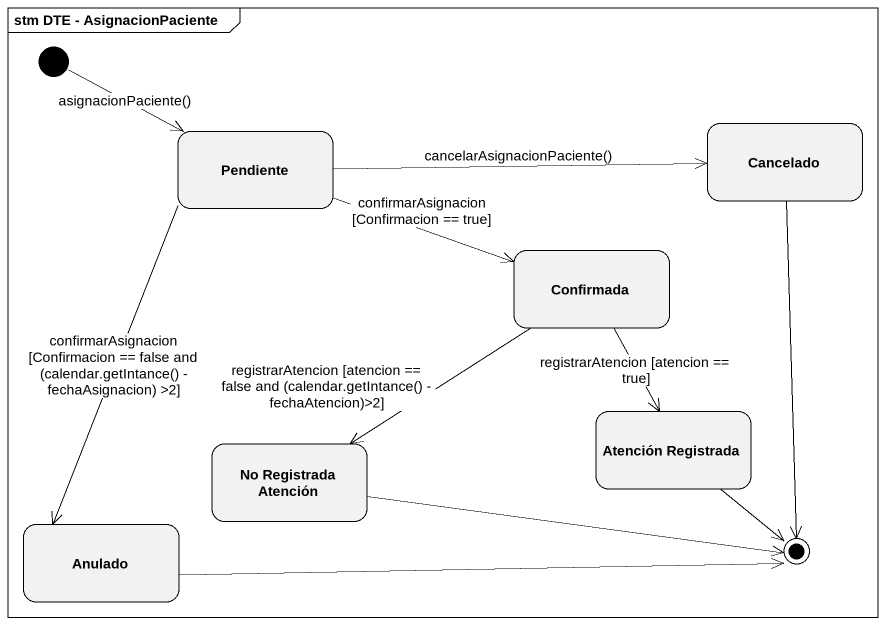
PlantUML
@startuml
mainframe stm DTE - AsignacionPaciente
hide empty description
state Pendiente
state Cancelado
state Confirmada
state "No Registrada Atención" as No_Registrada_Atención
state "Atención Registrada" as Atención_Registrada
state Anulado
[*] -right-> Pendiente : asignacionPaciente()
Pendiente -right-> Cancelado : cancelarAsignacionPaciente()
Pendiente -right-> Confirmada : confirmarAsignacion [Confirmacion == true]
Pendiente --> Anulado : confirmarAsignacion [Confirmacion == false and (calendar.getIntance() - fechaAsignacion) >2]
Confirmada --> No_Registrada_Atención : registrarAtencion [atencion == false and (calendar.getIntance() - fechaAtencion)>2]
Confirmada --> Atención_Registrada : registrarAtencion [atencion == true]
Cancelado --> [*]
No_Registrada_Atención -right-> [*]
Atención_Registrada --> [*]
Anulado -right-> [*]
@enduml
